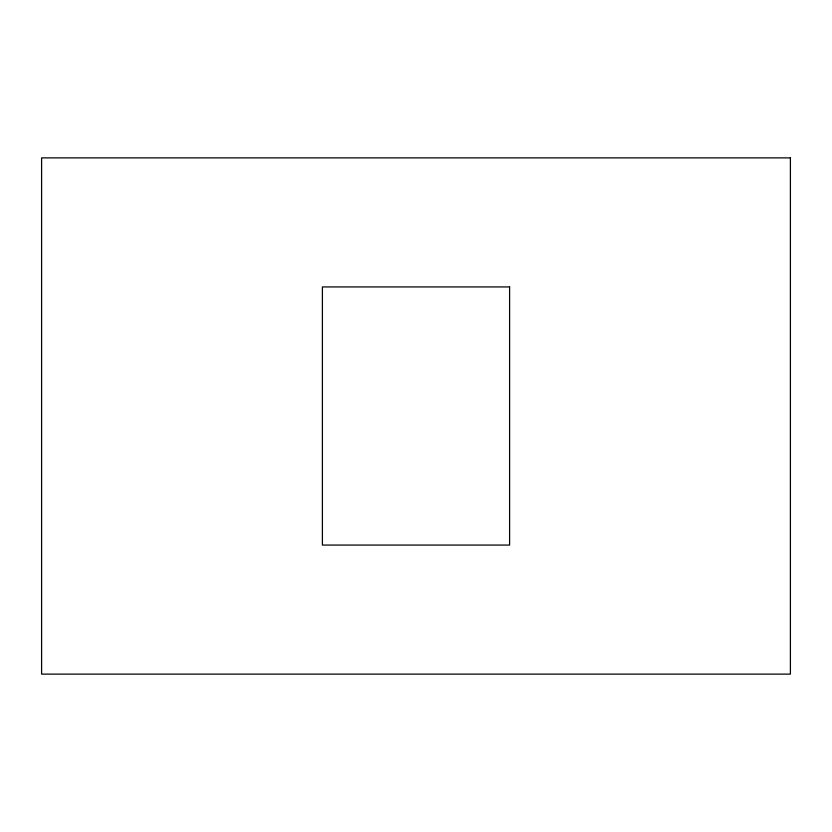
<?xml version="1.0" encoding="UTF-8"?>
<svg xmlns="http://www.w3.org/2000/svg" width="832" height="832" viewBox="0 0 832 832"><rect width="100%" height="100%" fill="white"/><g stroke="black" fill="none" stroke-linecap="round" stroke-linejoin="round"><path stroke-width="1.25" d="M790.4 157.882L41.6 157.882L41.6 674.118L790.4 674.118L790.4 157.882M509.6 286.936L322.4 286.936L322.4 545.064L509.6 545.064L509.6 286.936"/></g></svg>
